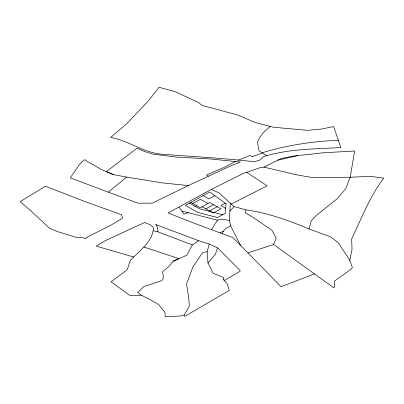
<?xml version="1.0" encoding="UTF-8"?>
<svg xmlns="http://www.w3.org/2000/svg" width="404" height="404" viewBox="0 0 404 404"><rect width="100%" height="100%" fill="white"/><g stroke="black" fill="none" stroke-linecap="round" stroke-linejoin="round"><path stroke-width="0.61" d="M240.521 245.289L230.628 225.897L229.427 220.539L230.305 203.167M247.97 252.904L273.559 244.481L333.856 287.84L334.653 286.542L334.648 280.972L348.748 270.892L352.404 267.721L349.808 260.302L352.03 249.414L351.667 238.941C361.59 218.276 369.766 196.455 383.8 178.129L370.397 176.366L350.212 177.24L311.994 177.523L296.905 174.882L264.034 167.14L259.868 167.766L243.132 173.513L211.201 189.486L168.064 212.948L193.642 223.038L233.174 237.774L281.048 286.719L314.484 273.907M349.808 260.302L338.648 243.258L330.8 236.921L309.121 228.977L311.201 220.831L315.958 215.706L337.446 198.526L345.748 188.643L350.212 177.24L354.636 151.005L322.897 152.818L292.158 156.247L280.861 158.656L264.034 167.14M207.126 251.763L202.667 252.49L192.829 267.12L186.537 283.977L188.673 297.44L189.35 306.267L184.057 315.135L184.764 316.377L229.315 290.34L227.124 283.749L223.372 279.31L223.993 277.745L213.241 273.346L207.979 262.964L207.126 251.763L209.262 244.097L198.606 240.678L155.686 224.513L156.348 224.998L157.52 227.558L157.964 231.846L192.304 244.97L198.606 240.678M133.79 257.035L96.172 246.087L105.035 240.779L144.713 222.453L150.621 224.957L153.379 227.533C153.156 241.668 139.274 250.904 130.436 260.211L127.204 269.776L111.039 281.79L130.315 295.773L141.183 295.157L149.647 299.344L158.651 304.626L164.923 312.277L165.206 316.721L180.285 316.014L184.057 315.135M309.121 228.977C288.754 220.544 267.963 212.863 246.046 209.893L245.092 212.721L253.454 217.65L271.988 230.331L276.19 238.254L273.559 244.481M209.262 244.097L217.569 247.819L215.367 254.257L207.979 262.964M222.352 233.815L223.316 231.204L226.134 228.169L230.628 225.897M192.304 244.97L186.916 255.177L173.19 261.166L169.029 266.413L162.534 271.695L163.368 276.392L162.878 279.644L160.646 281.038L143.713 286.608L137.759 292.612L141.183 295.157M211.615 229.507L217.387 220.17L222.008 219.135L229.427 220.539M229.901 211.115L234.052 206.575L246.046 209.893M270.195 126.422L263.019 132.992L259.419 137.971L257.52 142.258L259.04 150.828L266.68 155.717C290.814 148.743 316.019 149.061 340.87 147.526L333.633 126.614L320.922 129.129L307.368 130.32L273.22 127.215L255.151 122.463L237.81 115.054L202.111 105.429L198.435 102.465L175.109 91.627L158.989 87.279L148.051 101.323L126.871 123.533L110.696 137.421C129.224 140.834 144.854 153.682 163.963 154.333C194.132 156.696 224.356 158.252 254.429 161.752L259.883 160.024L263.933 156.454L266.68 155.717M126.644 177.078L113.504 174.649L101.919 169.811L86.931 161.236L84.85 159.661L83.709 160.322L79.699 164.256L70.251 177.866L108.257 192.158L126.644 177.078L162.267 182.886L188.355 185.588M192.774 203.55L200.48 199.293L207.974 203.5M195.329 206.388L196.597 205.692M214.822 195.632L208.924 198.884L203.111 195.622M205.833 208.858L213.539 204.601M209.58 210.959L217.286 206.707M225.179 203.262L220.917 205.616L225.745 208.328M235.461 161.529L223.594 167.635L206.54 175.028L208.333 176.265M231.26 204.03L267.125 185.865L246.682 172.296M220.15 232.664L223.316 231.204M173.19 261.166L178.947 258.651L143.91 247.016M238.32 160.206L250.121 155.449L251.854 156.843L265.085 151.874A182.108 101.303 -0.9 0 1 295.001 144.905A181.765 101.116 -0.9 0 1 337.274 140.35L338.375 140.324M188.304 212.691L184.123 214.13L179.169 207.171M277.861 160.166L297.435 155.661M153.444 230.81L157.964 231.846M222.66 214.761L199.743 208.868L189.516 203.126M181.931 211.05L217.387 220.17M108.257 192.158L137.991 203.182L152.313 203.136L191.627 183.992L230.25 166.125L240.39 162.034L210.014 158.918L176.477 157.085L152.732 154.126L144.561 151.505L136.966 148.207L106.328 171.649L113.504 174.649M211.201 189.486L218.872 192.758L234.052 206.575M202.081 206.752L213.327 213.065L221.033 208.807L209.787 202.5L200.268 207.757L190.779 202.429M217.569 247.819L240.032 270.453L239.991 271.367L224.346 280.462L223.372 279.31M225.972 203.848L225.498 213.191L217.579 217.564L198.076 212.544L185.365 205.414L209.797 191.93L225.972 203.848M86.83 237.32L85.345 238.804L83.017 237.703L77.053 237.608L56.701 231.351L49.364 228.119L31.431 211.348L20.2 201.636L45.4 186.204L84.709 201.465L121.503 214.726L122.569 218.155L110.847 225.235L86.83 237.32"/></g></svg>
